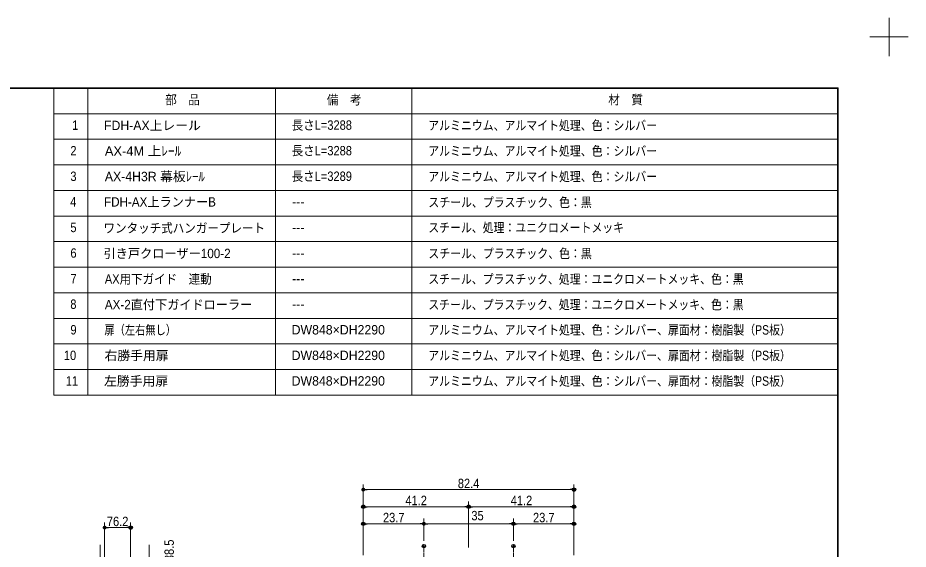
# Model space of a CAD drawing. Units: millimetres, scale not verified. Extents: x -4547 to 4547, y -2284 to 2284.
# Drawn here: x -746 to 1866, y 726 to 2284 of the extents above; entities that cross this region are included whole.
import ezdxf
from ezdxf.enums import TextEntityAlignment as Align

# ---------------------------------------------------------------- set-up
doc = ezdxf.new("R2010")
doc.units = ezdxf.units.MM
doc.header["$LTSCALE"] = 20
doc.header["$PDMODE"] = 32
doc.header["$PDSIZE"] = 10
doc.linetypes.add('USER4', pattern=[9.172222, 5.997222, -1.058333, 1.058333, -1.058333])
for name, color, linetype, lineweight in [('0-0_1図面枠', 7, 'Continuous', 20), ('0-1_3一般', 7, 'Continuous', 15), ('0-2_2寸法-1', 7, 'Continuous', 15), ('0-3_0', 7, 'Continuous', 25), ('0-5_2寸法-2', 7, 'Continuous', 15)]:
    doc.layers.add(name, color=color, linetype=linetype, lineweight=lineweight)
doc.layers.add('0-4_Defpoints', color=7, linetype='Continuous')
doc.styles.add('ＭＳ Ｐゴシック', font='')
doc.styles.get('ＭＳ Ｐゴシック').set_extended_font_data('MS PGothic')

# ---------------------------------------------------------------- blocks, each defined once
blk = doc.blocks.new('グループ')
at = {"layer": '0-0_1図面枠', "lineweight": 15}
for p, q in [((63000, 43425), (63000, 45675)), ((64125, 44550), (61875, 44550))]:
    blk.add_line(p, q, dxfattribs=at)
blk = doc.blocks.new('グループ-2')
at = {"layer": '0-0_1図面枠', "lineweight": 35}
blk.add_lwpolyline([(-60000, 41550), (60000, 41550), (60000, -41550), (-60000, -41550)], close=True, dxfattribs=at)
blk = doc.blocks.new('図面枠')
at = {"layer": '0-0_1図面枠'}
for name in ['グループ', 'グループ-2']:
    blk.add_blockref(name, (0, 0), dxfattribs=at)
blk = doc.blocks.new('グループ-4')
at = {"layer": '0-0_1図面枠', "lineweight": 15}
for p, q in [((16000, 41550), (16000, 23550)), ((27000, 41550), (27000, 23550)), ((35000, 41550), (35000, 23550)), ((14000, 40050), (60000, 40050)), ((14000, 38550), (60000, 38550)), ((14000, 37050), (60000, 37050)), ((14000, 35550), (60000, 35550)), ((14000, 34050), (60000, 34050)), ((14000, 32550), (60000, 32550)), ((14000, 31050), (60000, 31050)), ((14000, 29550), (60000, 29550)), ((14000, 28050), (60000, 28050)), ((14000, 26550), (60000, 26550)), ((14000, 25050), (60000, 25050))]:
    blk.add_line(p, q, dxfattribs=at)
blk.add_lwpolyline([(14000, 41550), (60000, 41550), (60000, 23550), (14000, 23550)], close=True, dxfattribs=at)
blk = doc.blocks.new('グループ-41')
at = {"layer": '0-1_3一般'}
for p, q in [((16724.4, -33290), (16724.4, 14770)), ((19584.4, 14770), (19584.4, -33290)), ((19584.4, 14770), (19584.4, 13710))]:
    blk.add_line(p, q, dxfattribs=at)
blk.add_lwpolyline([(17904.4, 13710), (16724.4, 13710), (16724.4, 14770)], dxfattribs=at)
blk = doc.blocks.new('_Dot')
at = {"layer": '0-3_0'}
blk.add_line((-10, 0), (-20, 0), dxfattribs=at)
for points in [[(0, 0), (-10, 0), (-9.92, 1.25)], [(0, 0), (-9.92, -1.25), (-10, 0)], [(0, 0), (-9.92, 1.25), (-9.69, 2.49)], [(0, 0), (-9.69, -2.49), (-9.92, -1.25)], [(0, 0), (-9.69, 2.49), (-9.3, 3.68)], [(0, 0), (-9.3, -3.68), (-9.69, -2.49)], [(0, 0), (-9.3, 3.68), (-8.76, 4.82)], [(0, 0), (-8.76, -4.82), (-9.3, -3.68)], [(0, 0), (-8.76, 4.82), (-8.09, 5.88)], [(0, 0), (-8.09, -5.88), (-8.76, -4.82)], [(0, 0), (-8.09, 5.88), (-7.29, 6.85)], [(0, 0), (-7.29, -6.85), (-8.09, -5.88)], [(0, 0), (-7.29, 6.85), (-6.37, 7.71)], [(0, 0), (-6.37, -7.71), (-7.29, -6.85)], [(0, 0), (-6.37, 7.71), (-5.36, 8.44)], [(0, 0), (-5.36, -8.44), (-6.37, -7.71)], [(0, 0), (-5.36, 8.44), (-4.26, 9.05)], [(0, 0), (-4.26, -9.05), (-5.36, -8.44)], [(0, 0), (-4.26, 9.05), (-3.09, 9.51)], [(0, 0), (-3.09, -9.51), (-4.26, -9.05)], [(0, 0), (-3.09, 9.51), (-1.87, 9.82)], [(0, 0), (-1.87, -9.82), (-3.09, -9.51)], [(0, 0), (-1.87, 9.82), (-0.63, 9.98)], [(0, 0), (-0.63, -9.98), (-1.87, -9.82)], [(0, 0), (-0.63, 9.98), (0.63, 9.98)], [(0, 0), (0.63, -9.98), (-0.63, -9.98)], [(0, 0), (0.63, 9.98), (1.87, 9.82)], [(0, 0), (1.87, 9.82), (3.09, 9.51)], [(0, 0), (3.09, 9.51), (4.26, 9.05)], [(0, 0), (4.26, 9.05), (5.36, 8.44)], [(0, 0), (5.36, 8.44), (6.37, 7.71)], [(0, 0), (6.37, 7.71), (7.29, 6.85)], [(0, 0), (7.29, 6.85), (8.09, 5.88)], [(0, 0), (8.09, 5.88), (8.76, 4.82)], [(0, 0), (8.76, 4.82), (9.3, 3.68)], [(0, 0), (9.3, 3.68), (9.69, 2.49)], [(0, 0), (9.69, 2.49), (9.92, 1.25)], [(0, 0), (9.92, 1.25), (10, 0)], [(0, 0), (1.87, -9.82), (0.63, -9.98)], [(0, 0), (3.09, -9.51), (1.87, -9.82)], [(0, 0), (4.26, -9.05), (3.09, -9.51)], [(0, 0), (5.36, -8.44), (4.26, -9.05)], [(0, 0), (6.37, -7.71), (5.36, -8.44)], [(0, 0), (7.29, -6.85), (6.37, -7.71)], [(0, 0), (8.09, -5.88), (7.29, -6.85)], [(0, 0), (8.76, -4.82), (8.09, -5.88)], [(0, 0), (9.3, -3.68), (8.76, -4.82)], [(0, 0), (9.69, -2.49), (9.3, -3.68)], [(0, 0), (9.92, -1.25), (9.69, -2.49)], [(0, 0), (10, 0), (9.92, -1.25)]]:
    blk.add_solid(points, dxfattribs=at)
blk = doc.blocks.new('グループ-49')
at = {"layer": '0-1_3一般', "linetype": 'USER4', "lineweight": 5}
for p, q in [((35710.5, 14694), (35710.5, -3299.9)), ((40960.5, 14694), (40960.5, -3299.9))]:
    blk.add_line(p, q, dxfattribs=at)
blk = doc.blocks.new('グループ-63')
at = {"layer": '0-1_3一般'}
blk.add_blockref('グループ-49', (0, 0), dxfattribs=at)

msp = doc.modelspace()

# ---------------------------------------------------------------- linework, layer by layer
at = {"layer": '0-2_2寸法-1'}
for p, q in [((267.15, 865.25), (267.15, 915.25)), ((885.15, 865.25), (885.15, 915.25)), ((278.4, 900.25), (873.89, 900.25)), ((267.15, 815.25), (267.15, 865.25)), ((576.15, 730.95), (576.15, 865.25)), ((576.15, 730.95), (576.15, 865.25)), ((885.15, 815.25), (885.15, 865.25)), ((278.4, 850.25), (564.89, 850.25)), ((587.4, 850.25), (873.89, 850.25)), ((267.15, 708.43), (267.15, 815.25)), ((444.9, 749.7), (444.9, 815.25)), ((707.4, 749.7), (707.4, 815.25)), ((885.15, 708.43), (885.15, 815.25)), ((-491.6, 697.5), (-491.6, 803.84)), ((-480.35, 788.84), (-426.66, 788.84)), ((-415.4, 700.2), (-415.4, 803.84)), ((433.64, 800.25), (278.4, 800.25)), ((718.65, 800.25), (873.89, 800.25))]:
    msp.add_line(p, q, dxfattribs=at)
at = {"layer": '0-4_Defpoints'}
for p in [(885.15, 900.25), (267.15, 850.25), (576.15, 850.25), (885.15, 850.25), (-415.4, 788.84), (267.15, 800.25), (267.15, 800.25), (707.4, 800.25), (885.15, 800.25), (885.15, 800.25), (444.9, 734.7), (707.4, 734.7)]:
    msp.add_point(p, dxfattribs=at)
at = {"layer": '0-5_2寸法-2'}
for p, q in [((444.9, 749.7), (444.9, 815.25)), ((707.4, 749.7), (707.4, 815.25)), ((456.15, 800.25), (696.14, 800.25))]:
    msp.add_line(p, q, dxfattribs=at)

# ---------------------------------------------------------------- block references
at = {"layer": '0-0_1図面枠', "xscale": 0.05, "yscale": 0.05}
for name in ['図面枠', 'グループ-4']:
    msp.add_blockref(name, (-1340.62, 0), dxfattribs=at)
at = {"layer": '0-1_3一般', "xscale": 0.05, "yscale": 0.05}
for name in ['グループ-41', 'グループ-63']:
    msp.add_blockref(name, (-1340.62, 0), dxfattribs=at)
at = {"layer": '0-2_2寸法-1', "xscale": 0.5627563, "yscale": 0.5627563, "rotation": 180}
for p in [(267.15, 900.25), (267.15, 850.25), (576.15, 850.25), (-491.6, 788.84), (267.15, 800.25), (707.4, 800.25)]:
    msp.add_blockref('_Dot', p, dxfattribs=at)
at = {"layer": '0-2_2寸法-1', "xscale": 0.5627563, "yscale": 0.5627563}
for p in [(885.15, 900.25), (576.15, 850.25), (885.15, 850.25), (-415.4, 788.84), (444.9, 800.25), (885.15, 800.25)]:
    msp.add_blockref('_Dot', p, dxfattribs=at)
at = {"layer": '0-5_2寸法-2', "xscale": 0.5627563, "yscale": 0.5627563, "rotation": 180}
msp.add_blockref('_Dot', (444.9, 800.25), dxfattribs=at)
at = {"layer": '0-5_2寸法-2', "xscale": 0.5627563, "yscale": 0.5627563}
msp.add_blockref('_Dot', (707.4, 800.25), dxfattribs=at)

# ---------------------------------------------------------------- texts
at = {"layer": '0-0_1図面枠', "style": 'ＭＳ Ｐゴシック'}
for s, height, width, p in [('部\u3000品', 27.57, 0.9, (-313.84, 2021.45)), ('備\u3000考', 27.57, 0.9, (160.31, 2021.38)), ('材\u3000質', 27.57, 0.9, (985.82, 2021.73)), ('長さL=3288', 27.57, 0.9, (56.91, 1947.16)), ('アルミニウム、アルマイト処理、色：シルバー', 27.57, 0.85, (457.65, 1946.24)), ('1', 27.57, 0.9, (-587.14, 1946.96)), ('2', 27.57, 0.9, (-592.19, 1872.02)), ('AX-4M 上ﾚｰﾙ', 27.51, 1.05, (-491.06, 1871.22)), ('長さL=3288', 27.57, 0.9, (56.91, 1872.16)), ('アルミニウム、アルマイト処理、色：シルバー', 27.57, 0.85, (457.65, 1871.24)), ('3', 27.57, 0.9, (-592.19, 1797.02)), ('長さL=3289', 27.57, 0.9, (56.91, 1797.16)), ('アルミニウム、アルマイト処理、色：シルバー', 27.57, 0.85, (457.65, 1796.24)), ('4', 27.57, 0.9, (-592.93, 1722.02)), ('FDH-AX上ランナーB', 27.51, 0.95, (-493.52, 1721.95)), ('スチール、プラスチック、色：黒', 27.57, 0.85, (457.93, 1720.73)), ('5', 27.57, 0.9, (-592.19, 1647.02)), ('ワンタッチ式ハンガープレート', 27.57, 0.9, (-494.94, 1645.3)), ('スチール、処理：ユニクロメートメッキ', 27.51, 0.85, (457.93, 1646.67)), ('6', 27.57, 0.9, (-592.04, 1572.02)), ('引き戸クローザー100-2', 27.51, 0.95, (-494.66, 1570.81)), ('スチール、プラスチック、色：黒', 27.57, 0.85, (457.93, 1570.73)), ('7', 27.57, 0.9, (-591.76, 1497.02)), ('AX用下ガイド\u3000連動', 27.51, 0.9, (-491.06, 1495.87)), ('スチール、プラスチック、処理：ユニクロメートメッキ、色：黒', 27.51, 0.85, (457.93, 1495.73)), ('8', 27.57, 0.9, (-592.34, 1422.02)), ('AX-2直付下ガイドローラー', 27.51, 0.95, (-491.06, 1420.81)), ('スチール、プラスチック、処理：ユニクロメートメッキ、色：黒', 27.51, 0.85, (457.93, 1420.73)), ('扉（左右無し）', 27.51, 0.8, (-492.35, 1346.67)), ('アルミニウム、アルマイト処理、色：シルバー、扉面材：樹脂製（PS板）', 27.57, 0.85, (457.65, 1346.6)), ('9', 27.57, 0.9, (-592.04, 1347.02)), ('10', 27.57, 0.9, (-611.22, 1271.96)), ('アルミニウム、アルマイト処理、色：シルバー、扉面材：樹脂製（PS板）', 27.57, 0.85, (457.65, 1271.6)), ('11', 27.57, 0.9, (-605.59, 1196.96)), ('アルミニウム、アルマイト処理、色：シルバー、扉面材：樹脂製（PS板）', 27.57, 0.85, (457.65, 1196.6))]:
    msp.add_text(s, height=height, dxfattribs=dict(at, width=width)).set_placement(p, align=Align.BOTTOM_LEFT)
for s, height, p in [('FDH-AX上レール', 27.51, (-493.52, 1946.22)), ('AX-4H3R 幕板ﾚｰﾙ', 27.51, (-491.06, 1796.45)), ('---', 27.57, (58.36, 1722.02)), ('---', 27.57, (58.36, 1647.02)), ('---', 27.57, (58.36, 1572.02)), ('---', 27.57, (58.36, 1497.02)), ('---', 27.57, (58.36, 1422.02)), ('DW848×DH2290', 27.57, (56.91, 1346.96)), ('右勝手用扉', 27.57, (-492.07, 1271.6)), ('DW848×DH2290', 27.57, (56.91, 1271.96)), ('左勝手用扉', 27.57, (-493.36, 1196.6)), ('DW848×DH2290', 27.57, (56.91, 1196.96))]:
    msp.add_text(s, height=height, dxfattribs=at).set_placement(p, align=Align.BOTTOM_LEFT)
at = {"layer": '0-2_2寸法-1', "style": 'ＭＳ Ｐゴシック', "width": 0.9}
for s, p in [('82.4', (544.45, 896.36)), ('41.2', (390.53, 846.43)), ('41.2', (699.53, 846.43)), ('76.2', (-485.2, 785.05)), ('23.7', (324.83, 796.36)), ('23.7', (765.08, 796.36))]:
    msp.add_text(s, height=27.57, dxfattribs=at).set_placement(p, align=Align.BOTTOM_LEFT)
at = {"layer": '0-5_2寸法-2', "style": 'ＭＳ Ｐゴシック', "width": 0.9}
msp.add_text('35', height=27.57, dxfattribs=at).set_placement((584.15, 802.01), align=Align.BOTTOM_LEFT)
msp.add_text('38.5', height=27.57, rotation=90, dxfattribs=at).set_placement((-280.36, 690.59), align=Align.BOTTOM_LEFT)

doc.saveas('drawing.dxf')
